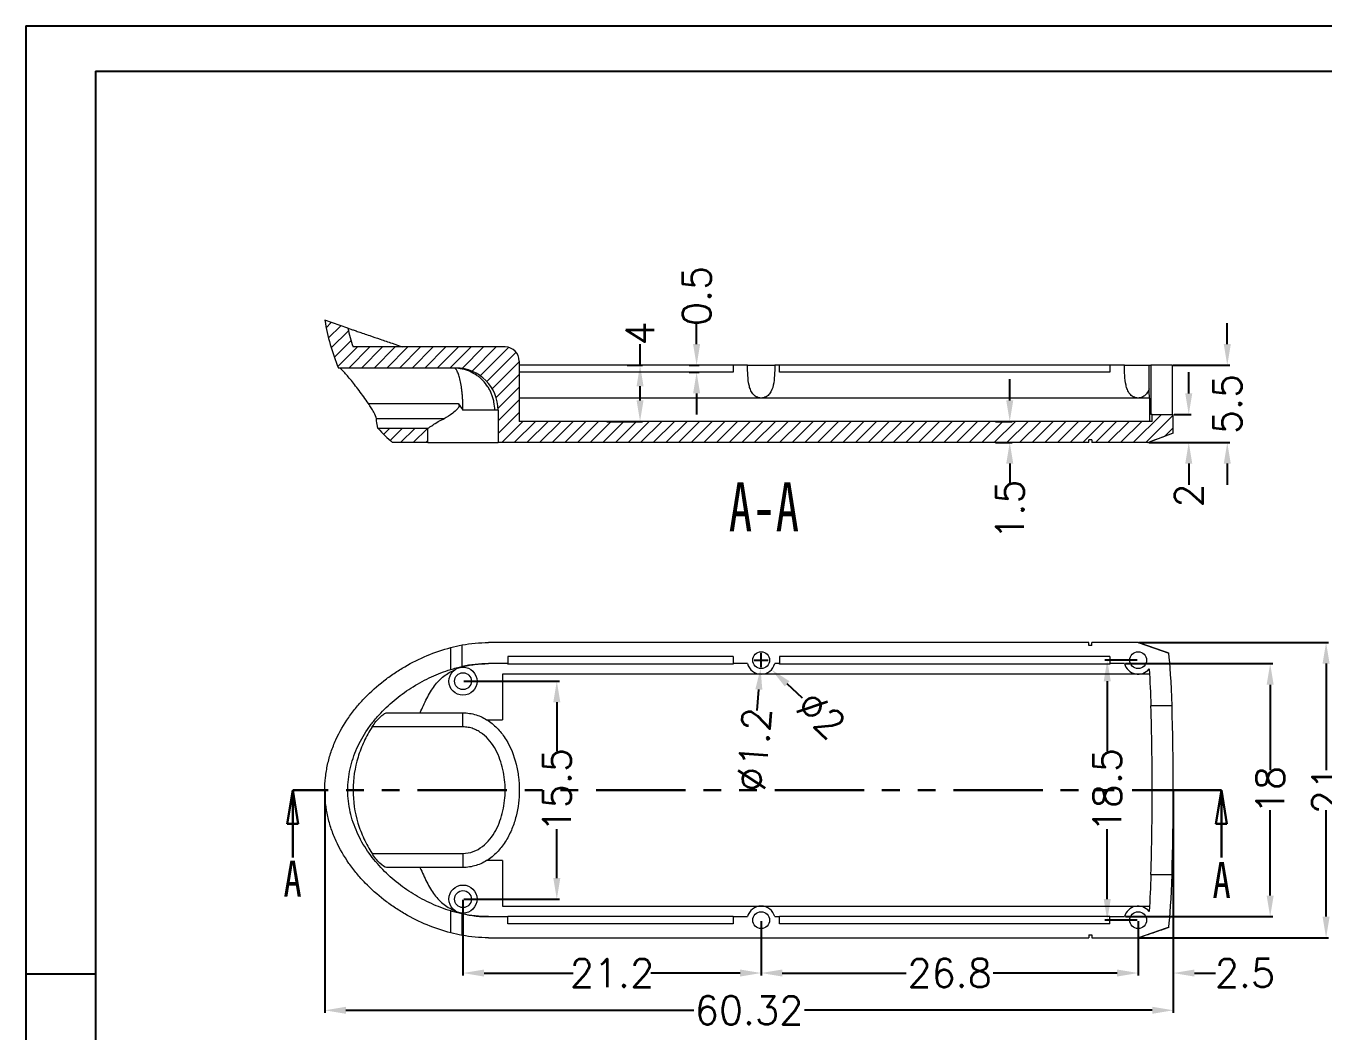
# Model space of a CAD drawing. Header units: inches. Extents: x 3168 to 3805, y 519 to 654.
# Drawn here: x 3167.6 to 3259.9, y 582.5 to 654 of the extents above; entities that cross this region are included whole.
import ezdxf

# ---------------------------------------------------------------- set-up
doc = ezdxf.new("R2010")
doc.units = ezdxf.units.IN
doc.linetypes.add('PHANTOM', pattern=[12.7, 6.35, -1.27, 1.27, -1.27, 1.27, -1.27])
doc.styles.add('SLDTEXTSTYLE0', font='TXT', dxfattribs={"width": 0.75})
doc.styles.add('SLDTEXTSTYLE3', font='TXT', dxfattribs={"width": 0.7})
doc.styles.get("Standard").update_dxf_attribs({"font": 'txt', "bigfont": 'gbcbig.shx'})
doc.dimstyles.new('2', dxfattribs={"dimtxt": 2, "dimasz": 1.5, "dimexe": 0.18, "dimexo": 0.0625, "dimgap": 0.1, "dimtad": 0, "dimzin": 12, "dimdsep": 46, "dimtxsty": 'Standard', "dimcen": 0.5, "dimclrd": 3, "dimclre": 3, "dimadec": 0, "dimazin": 0, "dimtfac": 1, "dimtofl": 0, "dimtmove": 0, "dimatfit": 3, "dimfxl": 1, "dimtolj": 1, "dimtzin": 0, "dimarcsym": 0})
pattern_1 = [(45, (0, -4.298), (-0.4490128, 0.4490128), [])]

# ---------------------------------------------------------------- blocks, each defined once
blk = doc.blocks.new('_CLOSED')
at = {"color": 0, "linetype": 'ByBlock', "lineweight": -2}
for p, q in [((-1, 0.166667), (0, 0)), ((-1, 0.166667), (-1, -0.166667)), ((0, 0), (-1, -0.166667)), ((0, 0), (-1, 0))]:
    blk.add_line(p, q, dxfattribs=at)
blk = doc.blocks.new('*D199')
at = {"color": 3, "lineweight": -2, "transparency": 16777216}
for p, q in [((3188.885, 599.525), (3188.885, 583.753)), ((3249.207, 599.523), (3249.207, 583.753)), ((3190.385, 583.933), (3215.113, 583.933)), ((3247.707, 583.933), (3222.98, 583.933))]:
    blk.add_line(p, q, dxfattribs=at)
at = {"color": 3, "transparency": 16777216}
for points in [[(3190.385, 584.183), (3190.385, 583.683), (3188.885, 583.933)], [(3247.707, 584.183), (3247.707, 583.683), (3249.207, 583.933)]]:
    blk.add_solid(points, dxfattribs=at)
at = {"layer": 'Defpoints', "color": 0, "transparency": 16777216}
for p in [(3188.885, 599.588), (3249.207, 599.586), (3249.207, 583.933)]:
    blk.add_point(p, dxfattribs=at)
at = {"color": 0, "transparency": 16777216, "insert": (3219.046, 583.933), "char_height": 2, "attachment_point": 5}
blk.add_mtext('\\A1;60.32', dxfattribs=at)
blk = doc.blocks.new('*D200')
at = {"color": 3, "lineweight": -2, "transparency": 16777216}
for p, q in [((3246.753, 610.093), (3260.251, 610.093)), ((3260.071, 608.593), (3260.071, 601.026)), ((3260.071, 590.593), (3260.071, 598.16)), ((3246.753, 589.093), (3260.251, 589.093))]:
    blk.add_line(p, q, dxfattribs=at)
at = {"color": 3, "transparency": 16777216}
for points in [[(3259.821, 608.593), (3260.321, 608.593), (3260.071, 610.093)], [(3259.821, 590.593), (3260.321, 590.593), (3260.071, 589.093)]]:
    blk.add_solid(points, dxfattribs=at)
at = {"layer": 'Defpoints', "color": 0, "transparency": 16777216}
for p in [(3246.69, 610.093), (3260.071, 610.093), (3246.69, 589.093)]:
    blk.add_point(p, dxfattribs=at)
at = {"color": 0, "transparency": 16777216, "insert": (3260.071, 599.593), "char_height": 2, "attachment_point": 5, "rotation": 90}
blk.add_mtext('\\A1;21', dxfattribs=at)
blk = doc.blocks.new('*D201')
at = {"color": 3, "lineweight": -2, "transparency": 16777216}
for p, q in [((3246.645, 608.843), (3244.332, 608.843)), ((3244.512, 607.343), (3244.512, 602.36)), ((3244.512, 591.843), (3244.512, 596.826)), ((3246.645, 590.343), (3244.332, 590.343))]:
    blk.add_line(p, q, dxfattribs=at)
at = {"color": 3, "transparency": 16777216}
for points in [[(3244.262, 607.343), (3244.762, 607.343), (3244.512, 608.843)], [(3244.262, 591.843), (3244.762, 591.843), (3244.512, 590.343)]]:
    blk.add_solid(points, dxfattribs=at)
at = {"layer": 'Defpoints', "color": 0, "transparency": 16777216}
for p in [(3244.512, 608.843), (3246.707, 608.843), (3246.707, 590.343)]:
    blk.add_point(p, dxfattribs=at)
at = {"color": 0, "transparency": 16777216, "insert": (3244.512, 599.593), "char_height": 2, "attachment_point": 5, "rotation": 90}
blk.add_mtext('\\A1;18.5', dxfattribs=at)
blk = doc.blocks.new('*D202')
at = {"color": 3, "lineweight": -2, "transparency": 16777216}
for p, q in [((3198.77, 607.343), (3205.559, 607.343)), ((3205.379, 605.843), (3205.379, 602.36)), ((3205.379, 593.343), (3205.379, 596.826)), ((3198.77, 591.843), (3205.559, 591.843))]:
    blk.add_line(p, q, dxfattribs=at)
at = {"color": 3, "transparency": 16777216}
for points in [[(3205.129, 605.843), (3205.629, 605.843), (3205.379, 607.343)], [(3205.129, 593.343), (3205.629, 593.343), (3205.379, 591.843)]]:
    blk.add_solid(points, dxfattribs=at)
at = {"layer": 'Defpoints', "color": 0, "transparency": 16777216}
for p in [(3198.707, 607.343), (3205.379, 607.343), (3198.707, 591.843)]:
    blk.add_point(p, dxfattribs=at)
at = {"color": 0, "transparency": 16777216, "insert": (3205.379, 599.593), "char_height": 2, "attachment_point": 5, "rotation": 90}
blk.add_mtext('\\A1;15.5', dxfattribs=at)
blk = doc.blocks.new('*D203')
at = {"color": 3, "lineweight": -2, "transparency": 16777216}
for p, q in [((3249.207, 599.531), (3249.207, 586.403)), ((3246.707, 590.281), (3246.707, 586.403)), ((3245.207, 586.583), (3243.707, 586.583)), ((3250.707, 586.583), (3252.207, 586.583))]:
    blk.add_line(p, q, dxfattribs=at)
at = {"color": 3, "transparency": 16777216}
for points in [[(3245.207, 586.833), (3245.207, 586.333), (3246.707, 586.583)], [(3250.707, 586.833), (3250.707, 586.333), (3249.207, 586.583)]]:
    blk.add_solid(points, dxfattribs=at)
at = {"layer": 'Defpoints', "color": 0, "transparency": 16777216}
for p in [(3249.207, 599.593), (3246.707, 590.343), (3249.207, 586.583)]:
    blk.add_point(p, dxfattribs=at)
at = {"color": 0, "transparency": 16777216, "insert": (3254.307, 586.583), "char_height": 2, "attachment_point": 5}
blk.add_mtext('\\A1;2.5', dxfattribs=at)
blk = doc.blocks.new('*D204')
at = {"color": 3, "lineweight": -2, "transparency": 16777216}
for p, q in [((3219.907, 590.281), (3219.907, 586.403)), ((3246.707, 590.281), (3246.707, 586.403)), ((3221.407, 586.583), (3230.207, 586.583)), ((3245.207, 586.583), (3236.407, 586.583))]:
    blk.add_line(p, q, dxfattribs=at)
at = {"color": 3, "transparency": 16777216}
for points in [[(3221.407, 586.833), (3221.407, 586.333), (3219.907, 586.583)], [(3245.207, 586.833), (3245.207, 586.333), (3246.707, 586.583)]]:
    blk.add_solid(points, dxfattribs=at)
at = {"layer": 'Defpoints', "color": 0, "transparency": 16777216}
for p in [(3219.907, 590.343), (3246.707, 590.343), (3246.707, 586.583)]:
    blk.add_point(p, dxfattribs=at)
at = {"color": 0, "transparency": 16777216, "insert": (3233.307, 586.583), "char_height": 2, "attachment_point": 5}
blk.add_mtext('\\A1;26.8', dxfattribs=at)
blk = doc.blocks.new('*D205')
at = {"color": 3, "lineweight": -2, "transparency": 16777216}
for p, q in [((3198.707, 591.781), (3198.707, 586.403)), ((3219.907, 590.281), (3219.907, 586.403)), ((3200.207, 586.583), (3206.541, 586.583)), ((3218.407, 586.583), (3212.074, 586.583))]:
    blk.add_line(p, q, dxfattribs=at)
at = {"color": 3, "transparency": 16777216}
for points in [[(3200.207, 586.833), (3200.207, 586.333), (3198.707, 586.583)], [(3218.407, 586.833), (3218.407, 586.333), (3219.907, 586.583)]]:
    blk.add_solid(points, dxfattribs=at)
at = {"layer": 'Defpoints', "color": 0, "transparency": 16777216}
for p in [(3198.707, 591.843), (3219.907, 590.343), (3219.907, 586.583)]:
    blk.add_point(p, dxfattribs=at)
at = {"color": 0, "transparency": 16777216, "insert": (3209.307, 586.583), "char_height": 2, "attachment_point": 5}
blk.add_mtext('\\A1;21.2', dxfattribs=at)
blk = doc.blocks.new('*D206')
at = {"color": 3, "lineweight": -2, "transparency": 16777216}
for p, q in [((3219.407, 608.843), (3220.407, 608.843)), ((3219.907, 608.343), (3219.907, 609.343)), ((3219.623, 605.254), (3219.742, 606.75))]:
    blk.add_line(p, q, dxfattribs=at)
at = {"color": 3, "transparency": 16777216}
blk.add_solid([(3219.492, 606.769), (3219.991, 606.73), (3219.86, 608.245)], dxfattribs=at)
at = {"layer": 'Defpoints', "color": 0, "transparency": 16777216}
for p in [(3219.955, 609.441), (3219.86, 608.245)]:
    blk.add_point(p, dxfattribs=at)
at = {"color": 0, "transparency": 16777216, "insert": (3219.404, 602.496), "char_height": 2, "attachment_point": 5, "rotation": 85.46883}
blk.add_mtext('\\A1;∅1.2', dxfattribs=at)
blk = doc.blocks.new('*D207')
at = {"color": 3, "lineweight": -2, "transparency": 16777216}
for p, q in [((3219.407, 608.843), (3220.407, 608.843)), ((3219.907, 608.343), (3219.907, 609.343)), ((3222.858, 606.143), (3221.752, 607.155))]:
    blk.add_line(p, q, dxfattribs=at)
at = {"color": 3, "transparency": 16777216}
blk.add_solid([(3221.921, 607.34), (3221.583, 606.971), (3220.645, 608.168)], dxfattribs=at)
at = {"layer": 'Defpoints', "color": 0, "transparency": 16777216}
for p in [(3219.17, 609.518), (3220.645, 608.168)]:
    blk.add_point(p, dxfattribs=at)
at = {"color": 0, "transparency": 16777216, "insert": (3224.162, 604.95), "char_height": 2, "attachment_point": 5, "rotation": 317.54028}
blk.add_mtext('\\A1;∅2', dxfattribs=at)
blk = doc.blocks.new('*D212')
at = {"color": 3, "lineweight": -2, "transparency": 16777216}
for p, q in [((3245.802, 608.593), (3256.276, 608.593)), ((3256.096, 607.093), (3256.096, 601.026)), ((3256.096, 592.093), (3256.096, 598.16)), ((3245.802, 590.593), (3256.276, 590.593))]:
    blk.add_line(p, q, dxfattribs=at)
at = {"color": 3, "transparency": 16777216}
for points in [[(3255.846, 607.093), (3256.346, 607.093), (3256.096, 608.593)], [(3255.846, 592.093), (3256.346, 592.093), (3256.096, 590.593)]]:
    blk.add_solid(points, dxfattribs=at)
at = {"layer": 'Defpoints', "color": 0, "transparency": 16777216}
for p in [(3245.739, 608.593), (3256.096, 608.593), (3245.739, 590.593)]:
    blk.add_point(p, dxfattribs=at)
at = {"color": 0, "transparency": 16777216, "insert": (3256.096, 599.593), "char_height": 2, "attachment_point": 5, "rotation": 90}
blk.add_mtext('\\A1;18', dxfattribs=at)
blk = doc.blocks.new('*D213')
at = {"color": 3, "lineweight": -2, "transparency": 16777216}
for p, q in [((3237.58, 627.319), (3237.58, 628.819)), ((3236.565, 625.819), (3237.76, 625.819)), ((3236.565, 624.319), (3237.76, 624.319)), ((3237.58, 622.819), (3237.58, 621.319))]:
    blk.add_line(p, q, dxfattribs=at)
at = {"color": 3, "transparency": 16777216}
for points in [[(3237.33, 627.319), (3237.83, 627.319), (3237.58, 625.819)], [(3237.33, 622.819), (3237.83, 622.819), (3237.58, 624.319)]]:
    blk.add_solid(points, dxfattribs=at)
at = {"layer": 'Defpoints', "color": 0, "transparency": 16777216}
for p in [(3236.503, 625.819), (3236.503, 624.319), (3237.58, 624.319)]:
    blk.add_point(p, dxfattribs=at)
at = {"color": 0, "transparency": 16777216, "insert": (3237.58, 619.552), "char_height": 2, "attachment_point": 5, "rotation": 90}
blk.add_mtext('\\A1;1.5', dxfattribs=at)
blk = doc.blocks.new('*D214')
at = {"color": 3, "lineweight": -2, "transparency": 16777216}
for p, q in [((3211.297, 629.819), (3211.297, 631.319)), ((3210.37, 629.819), (3211.477, 629.819)), ((3211.297, 627.319), (3211.297, 628.319)), ((3208.934, 625.819), (3211.477, 625.819))]:
    blk.add_line(p, q, dxfattribs=at)
at = {"color": 3, "transparency": 16777216}
for points in [[(3211.047, 628.319), (3211.547, 628.319), (3211.297, 629.819)], [(3211.047, 627.319), (3211.547, 627.319), (3211.297, 625.819)]]:
    blk.add_solid(points, dxfattribs=at)
at = {"layer": 'Defpoints', "color": 0, "transparency": 16777216}
for p in [(3210.307, 629.819), (3211.297, 629.819), (3208.872, 625.819)]:
    blk.add_point(p, dxfattribs=at)
at = {"color": 0, "transparency": 16777216, "insert": (3211.297, 632.085), "char_height": 2, "attachment_point": 5, "rotation": 90}
blk.add_mtext('\\A1;4', dxfattribs=at)
blk = doc.blocks.new('*D215')
at = {"color": 3, "lineweight": -2, "transparency": 16777216}
for p, q in [((3215.318, 631.319), (3215.318, 632.819)), ((3214.789, 629.819), (3215.498, 629.819)), ((3214.789, 629.319), (3215.498, 629.319)), ((3215.318, 627.819), (3215.318, 626.319))]:
    blk.add_line(p, q, dxfattribs=at)
at = {"color": 3, "transparency": 16777216}
for points in [[(3215.068, 631.319), (3215.568, 631.319), (3215.318, 629.819)], [(3215.068, 627.819), (3215.568, 627.819), (3215.318, 629.319)]]:
    blk.add_solid(points, dxfattribs=at)
at = {"layer": 'Defpoints', "color": 0, "transparency": 16777216}
for p in [(3214.727, 629.819), (3214.727, 629.319), (3215.318, 629.819)]:
    blk.add_point(p, dxfattribs=at)
at = {"color": 0, "transparency": 16777216, "insert": (3215.318, 634.752), "char_height": 2, "attachment_point": 5, "rotation": 90}
blk.add_mtext('\\A1;0.5', dxfattribs=at)
blk = doc.blocks.new('*D216')
at = {"color": 3, "lineweight": -2, "transparency": 16777216}
for p, q in [((3253.046, 631.319), (3253.046, 632.819)), ((3249.18, 629.819), (3253.226, 629.819)), ((3247.462, 624.319), (3253.226, 624.319)), ((3253.046, 622.819), (3253.046, 621.319))]:
    blk.add_line(p, q, dxfattribs=at)
at = {"color": 3, "transparency": 16777216}
for points in [[(3252.796, 631.319), (3253.296, 631.319), (3253.046, 629.819)], [(3252.796, 622.819), (3253.296, 622.819), (3253.046, 624.319)]]:
    blk.add_solid(points, dxfattribs=at)
at = {"layer": 'Defpoints', "color": 0, "transparency": 16777216}
for p in [(3249.118, 629.819), (3253.046, 629.819), (3247.4, 624.319)]:
    blk.add_point(p, dxfattribs=at)
at = {"color": 0, "transparency": 16777216, "insert": (3253.046, 627.069), "char_height": 2, "attachment_point": 5, "rotation": 90}
blk.add_mtext('\\A1;5.5', dxfattribs=at)
blk = doc.blocks.new('*D217')
at = {"color": 3, "lineweight": -2, "transparency": 16777216}
for p, q in [((3250.307, 627.819), (3250.307, 629.319)), ((3249.27, 626.319), (3250.487, 626.319)), ((3247.461, 624.319), (3250.487, 624.319)), ((3250.307, 622.819), (3250.307, 621.319))]:
    blk.add_line(p, q, dxfattribs=at)
at = {"color": 3, "transparency": 16777216}
for points in [[(3250.057, 627.819), (3250.557, 627.819), (3250.307, 626.319)], [(3250.057, 622.819), (3250.557, 622.819), (3250.307, 624.319)]]:
    blk.add_solid(points, dxfattribs=at)
at = {"layer": 'Defpoints', "color": 0, "transparency": 16777216}
for p in [(3249.207, 626.319), (3247.399, 624.319), (3250.307, 624.319)]:
    blk.add_point(p, dxfattribs=at)
at = {"color": 0, "transparency": 16777216, "insert": (3250.307, 620.552), "char_height": 2, "attachment_point": 5, "rotation": 90}
blk.add_mtext('\\A1;2', dxfattribs=at)

msp = doc.modelspace()

# ---------------------------------------------------------------- hatches: boundary and pattern name
at = {"linetype": 'Continuous', "lineweight": 0}
h = msp.add_hatch(dxfattribs=at)
h.set_pattern_fill('ANSI31', color=4, scale=0.2, style=0)
h.set_pattern_definition(pattern_1)
edge = h.paths.add_edge_path(flags=0)
edge.add_spline(control_points=[(3190.892, 631.119), (3190.744, 631.558), (3190.618, 632.007), (3190.518, 632.46)], knot_values=[0.006123, 0.006123, 0.006123, 0.006123, 0.007517, 0.007517, 0.007517, 0.007517], weights=[1, 1, 1, 1], degree=3, periodic=0)
edge.add_line((3190.518, 632.46), (3188.885, 633.019))
edge.add_spline(control_points=[(3188.885, 633.019), (3189.071, 631.845), (3189.399, 630.703), (3189.859, 629.619)], knot_values=[0, 0, 0, 0, 0.285709, 0.285709, 0.285709, 0.285709], weights=[1, 1, 1, 1], degree=3, periodic=0)
edge.add_line((3189.859, 629.619), (3198.207, 629.619))
edge.add_arc((3198.207, 626.619), 3, 0, 90, ccw=False)
edge.add_line((3201.207, 626.619), (3201.207, 624.319))
edge.add_line((3201.207, 624.319), (3243.207, 624.319))
edge.add_line((3243.207, 624.319), (3243.207, 624.519))
edge.add_line((3243.207, 624.519), (3243.407, 624.519))
edge.add_line((3243.407, 624.519), (3243.407, 624.319))
edge.add_line((3243.407, 624.319), (3247.4, 624.319))
edge.add_spline(control_points=[(3247.4, 624.319), (3247.579, 624.388), (3247.759, 624.457), (3247.939, 624.527), (3248.118, 624.596), (3248.298, 624.665), (3248.478, 624.734), (3248.721, 624.828), (3248.964, 624.922), (3249.207, 625.016)], knot_values=[0, 0, 0, 0, 0.000578, 0.000578, 0.000578, 0.001156, 0.001156, 0.001156, 0.001938, 0.001938, 0.001938, 0.001938], weights=[1, 1, 1, 1, 1, 1, 1, 1, 1, 1], degree=3, periodic=0)
edge.add_line((3249.207, 625.016), (3249.207, 626.319))
edge.add_line((3249.207, 626.319), (3247.707, 626.319))
edge.add_line((3247.707, 626.319), (3247.707, 625.819))
edge.add_line((3247.707, 625.819), (3202.707, 625.819))
edge.add_line((3202.707, 625.819), (3202.707, 630.119))
edge.add_arc((3201.707, 630.119), 1, 0, 90)
edge.add_line((3201.707, 631.119), (3190.892, 631.119))
h = msp.add_hatch(dxfattribs=at)
h.set_pattern_fill('ANSI31', color=4, scale=0.2, style=0)
h.set_pattern_definition(pattern_1)
edge = h.paths.add_edge_path(flags=0)
edge.add_line((3193.707, 624.319), (3196.207, 624.319))
edge.add_line((3196.207, 624.319), (3196.207, 625.319))
edge.add_line((3196.207, 625.319), (3192.666, 625.319))
edge.add_spline(control_points=[(3192.666, 625.319), (3192.995, 624.97), (3193.342, 624.636), (3193.707, 624.319)], knot_values=[0, 0, 0, 0, 0.114728, 0.114728, 0.114728, 0.114728], weights=[1, 1, 1, 1], degree=3, periodic=0)

# ---------------------------------------------------------------- linework, layer by layer
for p, q in [((3167.636, 653.956), (3358.445, 653.956)), ((3167.636, 653.956), (3167.636, 519.041)), ((3172.573, 650.744), (3355.232, 650.744)), ((3172.573, 650.744), (3172.573, 522.253)), ((3172.573, 586.498), (3167.636, 586.498))]:
    msp.add_line(p, q)
at = {"color": 7, "linetype": 'Continuous', "lineweight": 15}
for p, q in [((3190.518, 632.46), (3188.885, 633.019)), ((3201.707, 631.119), (3190.892, 631.119)), ((3202.707, 630.119), (3202.707, 625.819)), ((3198.207, 629.619), (3189.859, 629.619)), ((3217.907, 629.819), (3202.707, 629.819)), ((3217.907, 629.319), (3202.707, 629.319)), ((3217.907, 629.819), (3217.907, 629.319)), ((3218.939, 629.819), (3217.907, 629.819)), ((3218.939, 629.819), (3220.876, 629.819)), ((3221.207, 629.819), (3220.876, 629.819)), ((3221.207, 629.319), (3221.207, 629.819)), ((3244.707, 629.819), (3221.207, 629.819)), ((3244.707, 629.319), (3221.207, 629.319)), ((3244.707, 629.819), (3244.707, 629.319)), ((3245.739, 629.819), (3244.707, 629.819)), ((3245.739, 629.819), (3247.489, 629.819)), ((3247.489, 628.13), (3247.489, 629.819)), ((3247.617, 629.819), (3247.617, 626.319)), ((3249.118, 629.819), (3247.617, 629.819)), ((3249.118, 629.819), (3249.118, 626.319)), ((3219.907, 627.487), (3202.707, 627.487)), ((3246.707, 627.487), (3219.907, 627.487)), ((3247.514, 627.487), (3246.707, 627.487)), ((3247.514, 627.487), (3247.514, 625.819)), ((3191.985, 627.092), (3198.366, 627.092)), ((3201.207, 626.619), (3201.207, 624.319)), ((3247.707, 625.819), (3247.707, 626.319)), ((3247.707, 626.319), (3249.207, 626.319)), ((3249.207, 625.016), (3249.207, 626.319)), ((3197.362, 626.016), (3192.548, 626.016)), ((3196.207, 625.319), (3192.666, 625.319)), ((3196.207, 624.319), (3196.207, 625.319)), ((3247.707, 625.819), (3202.707, 625.819)), ((3243.407, 624.519), (3243.207, 624.519)), ((3243.207, 624.319), (3243.207, 624.519)), ((3243.407, 624.519), (3243.407, 624.319)), ((3247.399, 624.319), (3249.218, 625.02)), ((3196.207, 624.319), (3193.707, 624.319)), ((3196.207, 624.319), (3201.207, 624.319)), ((3243.207, 624.319), (3201.207, 624.319)), ((3247.4, 624.319), (3243.407, 624.319)), ((3197.837, 608.175), (3197.837, 609.738)), ((3198.647, 608.389), (3198.647, 609.92)), ((3243.207, 610.093), (3200.515, 610.093)), ((3243.207, 609.893), (3243.207, 610.093)), ((3243.407, 609.893), (3243.207, 609.893)), ((3246.707, 610.093), (3243.407, 610.093)), ((3243.407, 609.893), (3243.407, 610.093)), ((3246.707, 610.093), (3248.893, 609.343)), ((3246.73, 610.082), (3246.707, 610.093)), ((3217.907, 609.093), (3201.907, 609.093)), ((3201.907, 609.093), (3201.907, 608.593)), ((3217.907, 609.093), (3217.907, 608.593)), ((3244.707, 609.093), (3221.207, 609.093)), ((3221.207, 609.093), (3221.207, 608.593)), ((3244.707, 609.093), (3244.707, 608.593)), ((3248.894, 609.338), (3248.893, 609.343)), ((3201.907, 608.593), (3200.515, 608.593)), ((3219.907, 607.843), (3201.514, 607.843)), ((3201.514, 607.843), (3201.514, 604.593)), ((3201.907, 608.562), (3201.907, 608.593)), ((3217.907, 608.562), (3201.907, 608.562)), ((3217.907, 608.593), (3217.907, 608.562)), ((3218.939, 608.593), (3217.907, 608.593)), ((3246.707, 607.843), (3219.907, 607.843)), ((3221.207, 608.593), (3220.876, 608.593)), ((3221.207, 608.562), (3221.207, 608.593)), ((3244.707, 608.562), (3221.207, 608.562)), ((3244.707, 608.593), (3244.707, 608.562)), ((3245.739, 608.593), (3244.707, 608.593)), ((3247.514, 607.843), (3246.707, 607.843)), ((3193.278, 605.093), (3198.707, 605.093)), ((3198.707, 604.093), (3198.707, 605.093)), ((3249.118, 605.593), (3247.617, 605.593)), ((3198.707, 604.093), (3192.249, 604.093)), ((3200.409, 604.593), (3201.514, 604.593)), ((3192.24, 595.093), (3198.707, 595.093)), ((3198.707, 595.093), (3198.707, 594.093)), ((3198.707, 594.093), (3193.263, 594.093)), ((3201.514, 594.593), (3200.409, 594.593)), ((3201.514, 594.593), (3201.514, 591.343)), ((3247.617, 593.593), (3249.118, 593.593)), ((3201.514, 591.343), (3219.907, 591.343)), ((3219.907, 591.343), (3246.707, 591.343)), ((3246.707, 591.343), (3247.514, 591.343)), ((3197.837, 589.441), (3197.837, 591.001)), ((3198.647, 589.262), (3198.647, 590.791)), ((3200.515, 590.593), (3201.907, 590.593)), ((3201.907, 590.624), (3217.907, 590.624)), ((3201.907, 590.624), (3201.907, 590.593)), ((3201.907, 590.093), (3201.907, 590.593)), ((3217.907, 590.593), (3217.907, 590.624)), ((3217.907, 590.593), (3218.939, 590.593)), ((3217.907, 590.593), (3217.907, 590.093)), ((3220.876, 590.593), (3221.207, 590.593)), ((3221.207, 590.624), (3244.707, 590.624)), ((3221.207, 590.624), (3221.207, 590.593)), ((3221.207, 590.093), (3221.207, 590.593)), ((3244.707, 590.593), (3244.707, 590.624)), ((3244.707, 590.593), (3245.739, 590.593)), ((3244.707, 590.093), (3244.707, 590.593)), ((3217.907, 590.093), (3201.907, 590.093)), ((3244.707, 590.093), (3221.207, 590.093)), ((3243.207, 589.293), (3243.407, 589.293)), ((3243.207, 589.293), (3243.207, 589.093)), ((3243.407, 589.293), (3243.407, 589.093)), ((3246.69, 589.093), (3248.707, 589.779)), ((3248.707, 589.779), (3246.742, 589.099)), ((3248.893, 589.843), (3248.893, 589.843)), ((3200.515, 589.093), (3243.207, 589.093)), ((3243.407, 589.093), (3246.69, 589.093))]:
    msp.add_line(p, q, dxfattribs=at)
at = {"color": 1, "linetype": 'PHANTOM', "lineweight": 30}
msp.add_line((3252.626, 599.593), (3186.599, 599.593), dxfattribs=at)
at = {"color": 7, "linetype": 'Continuous', "lineweight": 30}
for p, q in [((3186.599, 594.793), (3186.599, 599.593)), ((3252.626, 594.793), (3252.626, 599.593))]:
    msp.add_line(p, q, dxfattribs=at)
at = {"color": 7, "linetype": 'Continuous', "lineweight": 15, "flags": 128}
msp.add_lwpolyline([(3247.4, 624.319), (3247.939, 624.527), (3248.478, 624.734), (3249.207, 625.016)], dxfattribs=at)
at = {"color": 7, "linetype": 'Continuous', "lineweight": 15}
for centre, radius in [((3219.907, 608.843), 0.6), ((3246.707, 608.843), 0.6), ((3198.707, 607.343), 1), ((3198.707, 607.343), 0.6), ((3198.707, 591.843), 1), ((3198.707, 591.843), 0.6), ((3219.907, 590.343), 0.6), ((3246.707, 590.343), 0.6)]:
    msp.add_circle(centre, radius, dxfattribs=at)
for centre, radius, start, end in [((3201.707, 630.119), 1, 0, 90), ((3198.207, 626.619), 3, 0, 90), ((3219.907, 608.843), 1, 194.47751, 345.52249), ((3246.707, 608.843), 1, 194.47751, 321.39107), ((3219.907, 590.343), 1, 14.47751, 165.52249), ((3246.707, 590.343), 1, 38.60893, 165.52249)]:
    msp.add_arc(centre, radius, start, end, dxfattribs=at)
for centre, major_axis, ratio, start_param, end_param in [((3248.707, 599.593), (0, 10.5), 0.047619, 5.320635, 5.902934), ((3248.707, 599.593), (0, 10.5), 0.047619, 4.104143, 5.320635), ((3248.707, 599.593), (0, 10.5), 0.047619, 3.521716, 4.104143), ((3262.857, 594.593), (16.183, 5.496), 0.013687, 3.181876, 3.229113)]:
    msp.add_ellipse(centre, major_axis=major_axis, ratio=ratio, start_param=start_param, end_param=end_param, dxfattribs=at)
for points in [[(3188.885, 633.019), (3189.071, 631.845), (3189.399, 630.703), (3189.859, 629.619)], [(3190.518, 632.46), (3190.619, 632.003), (3190.744, 631.556), (3190.892, 631.119)], [(3247.489, 629.819), (3247.551, 629.819), (3247.587, 629.819), (3247.617, 629.819)], [(3247.514, 627.487), (3247.505, 627.688), (3247.496, 627.906), (3247.489, 628.13)], [(3198.366, 627.092), (3198.479, 626.935), (3198.593, 626.777), (3198.707, 626.619)], [(3247.707, 626.319), (3247.707, 626.319), (3247.684, 626.319), (3247.617, 626.319)], [(3192.666, 625.319), (3192.995, 624.97), (3193.342, 624.636), (3193.707, 624.319)], [(3197.837, 609.738), (3198.098, 609.806), (3198.368, 609.868), (3198.647, 609.92)], [(3198.647, 609.92), (3199.262, 610.034), (3199.889, 610.093), (3200.515, 610.093)], [(3200.515, 608.593), (3199.886, 608.593), (3199.255, 608.523), (3198.647, 608.389)], [(3247.489, 608.219), (3247.551, 607.344), (3247.587, 606.469), (3247.617, 605.593)], [(3247.617, 593.593), (3247.684, 595.593), (3247.731, 599.593), (3247.684, 603.593), (3247.617, 605.593)], [(3247.617, 593.593), (3247.587, 592.717), (3247.551, 591.842), (3247.489, 590.967)], [(3200.515, 590.593), (3199.886, 590.593), (3199.263, 590.659), (3198.647, 590.791)], [(3198.647, 589.262), (3198.368, 589.313), (3198.098, 589.374), (3197.837, 589.441)], [(3248.707, 589.779), (3248.769, 589.8), (3248.831, 589.821), (3248.893, 589.843)], [(3200.515, 589.093), (3199.888, 589.093), (3199.262, 589.15), (3198.647, 589.262)]]:
    msp.add_open_spline(points, degree=3, dxfattribs=at)
for points, knots in [([(3190.518, 632.46), (3190.518, 632.46), (3190.521, 632.459), (3190.572, 632.441), (3190.724, 632.389), (3190.958, 632.309), (3191.268, 632.203), (3191.64, 632.075), (3192.146, 631.902), (3192.814, 631.673), (3193.608, 631.402), (3194.177, 631.207), (3194.434, 631.119)], [0, 0, 0, 0, 0.021435, 0.116375, 0.211659, 0.306652, 0.401037, 0.495672, 0.590133, 0.734707, 0.879818, 1, 1, 1, 1]), ([(3191.985, 627.092), (3191.873, 627.252), (3191.761, 627.41), (3191.538, 627.72), (3191.426, 627.874), (3191.099, 628.314), (3190.892, 628.582), (3190.503, 629.057), (3190.329, 629.254), (3190.12, 629.467), (3190.061, 629.523), (3189.967, 629.598), (3189.931, 629.619), (3189.91, 629.619)], [0, 0, 0, 0, 0.125, 0.125, 0.25, 0.25, 0.5, 0.5, 0.75, 0.75, 0.875, 0.875, 1, 1, 1, 1]), ([(3200.966, 626.619), (3200.966, 626.817), (3200.947, 627.013), (3200.89, 627.304), (3200.867, 627.401), (3200.811, 627.588), (3200.779, 627.68), (3200.706, 627.861), (3200.665, 627.949), (3200.574, 628.123), (3200.525, 628.208), (3200.364, 628.454), (3200.243, 628.605), (3200.041, 628.812), (3199.97, 628.878), (3199.821, 629.003), (3199.744, 629.062), (3199.506, 629.225), (3199.338, 629.316), (3199.073, 629.429), (3198.982, 629.462), (3198.798, 629.519), (3198.706, 629.543), (3198.519, 629.58), (3198.425, 629.595), (3198.236, 629.614), (3198.14, 629.619), (3198.044, 629.619)], [0, 0, 0, 0, 0.125, 0.125, 0.1875, 0.1875, 0.25, 0.25, 0.3125, 0.3125, 0.375, 0.375, 0.5, 0.5, 0.5625, 0.5625, 0.625, 0.625, 0.75, 0.75, 0.8125, 0.8125, 0.875, 0.875, 0.9375, 0.9375, 1, 1, 1, 1]), ([(3198.707, 626.619), (3198.707, 626.815), (3198.703, 627.011), (3198.69, 627.3), (3198.685, 627.396), (3198.673, 627.583), (3198.665, 627.676), (3198.649, 627.857), (3198.639, 627.946), (3198.619, 628.119), (3198.608, 628.204), (3198.571, 628.449), (3198.544, 628.601), (3198.498, 628.809), (3198.482, 628.875), (3198.448, 629), (3198.431, 629.058), (3198.376, 629.222), (3198.338, 629.315), (3198.278, 629.428), (3198.257, 629.461), (3198.216, 629.518), (3198.195, 629.542), (3198.152, 629.58), (3198.131, 629.595), (3198.087, 629.614), (3198.066, 629.619), (3198.044, 629.619)], [0, 0, 0, 0, 0.125, 0.125, 0.1875, 0.1875, 0.25, 0.25, 0.3125, 0.3125, 0.375, 0.375, 0.5, 0.5, 0.5625, 0.5625, 0.625, 0.625, 0.75, 0.75, 0.8125, 0.8125, 0.875, 0.875, 0.9375, 0.9375, 1, 1, 1, 1]), ([(3219.907, 627.487), (3219.786, 627.487), (3219.664, 627.52), (3219.46, 627.631), (3219.375, 627.708), (3219.239, 627.882), (3219.186, 627.98), (3219.103, 628.185), (3219.071, 628.292), (3218.997, 628.626), (3218.973, 628.86), (3218.944, 629.332), (3218.939, 629.575), (3218.939, 629.819)], [0, 0, 0, 0, 0.125, 0.125, 0.25, 0.25, 0.375, 0.375, 0.5, 0.5, 0.75, 0.75, 1, 1, 1, 1]), ([(3220.876, 629.819), (3220.876, 629.575), (3220.871, 629.335), (3220.842, 628.862), (3220.818, 628.627), (3220.719, 628.182), (3220.644, 627.969), (3220.44, 627.708), (3220.356, 627.631), (3220.201, 627.547), (3220.146, 627.525), (3220.03, 627.495), (3219.968, 627.487), (3219.907, 627.487)], [0, 0, 0, 0, 0.25, 0.25, 0.5, 0.5, 0.75, 0.75, 0.875, 0.875, 0.9375, 0.9375, 1, 1, 1, 1]), ([(3246.707, 627.487), (3246.586, 627.487), (3246.464, 627.52), (3246.259, 627.631), (3246.175, 627.708), (3246.039, 627.882), (3245.986, 627.98), (3245.902, 628.185), (3245.871, 628.293), (3245.797, 628.627), (3245.773, 628.86), (3245.744, 629.333), (3245.739, 629.577), (3245.739, 629.819)], [0, 0, 0, 0, 0.125, 0.125, 0.25, 0.25, 0.375, 0.375, 0.5, 0.5, 0.75, 0.75, 1, 1, 1, 1]), ([(3247.489, 628.13), (3247.428, 627.965), (3247.343, 627.812), (3247.147, 627.63), (3247.072, 627.579), (3246.899, 627.507), (3246.803, 627.487), (3246.707, 627.487)], [0, 0, 0, 0, 0.5, 0.5, 0.75, 0.75, 1, 1, 1, 1]), ([(3192.548, 626.016), (3192.539, 626.113), (3192.464, 626.29), (3192.308, 626.583), (3192.248, 626.686), (3192.122, 626.89), (3192.055, 626.993), (3191.985, 627.092)], [0, 0, 0, 0, 0.5, 0.5, 0.75, 0.75, 1, 1, 1, 1]), ([(3198.366, 627.092), (3198.388, 627.062), (3198.407, 627.029), (3198.43, 626.959), (3198.431, 626.92), (3198.412, 626.848), (3198.393, 626.816), (3198.351, 626.755), (3198.328, 626.727), (3198.205, 626.594), (3198.095, 626.502), (3197.774, 626.247), (3197.56, 626.103), (3197.362, 626.016)], [0, 0, 0, 0, 0.0625, 0.0625, 0.125, 0.125, 0.1875, 0.1875, 0.25, 0.25, 0.5, 0.5, 1, 1, 1, 1]), ([(3200.966, 626.619), (3200.763, 626.619), (3200.443, 626.619), (3199.644, 626.619), (3199.18, 626.619), (3198.707, 626.619)], [0, 0, 0, 0, 0.5, 0.5, 1, 1, 1, 1]), ([(3201.207, 626.619), (3201.207, 626.619), (3201.188, 626.619), (3201.108, 626.619), (3201.049, 626.619), (3200.966, 626.619)], [0, 0, 0, 0, 0.5, 0.5, 1, 1, 1, 1]), ([(3192.666, 625.319), (3192.666, 625.319), (3192.662, 625.333), (3192.648, 625.392), (3192.637, 625.436), (3192.6, 625.613), (3192.569, 625.787), (3192.548, 626.016)], [0, 0, 0, 0, 0.25, 0.25, 0.5, 0.5, 1, 1, 1, 1]), ([(3196.207, 625.319), (3196.207, 625.319), (3196.297, 625.389), (3196.575, 625.58), (3196.692, 625.658), (3196.982, 625.83), (3197.154, 625.924), (3197.362, 626.016)], [0, 0, 0, 0, 0.5, 0.5, 0.75, 0.75, 1, 1, 1, 1]), ([(3197.837, 589.441), (3197.263, 589.588), (3196.705, 589.777), (3195.617, 590.23), (3195.087, 590.493), (3194.313, 590.943), (3194.059, 591.103), (3193.565, 591.436), (3193.324, 591.611), (3192.62, 592.158), (3192.175, 592.554), (3191.549, 593.2), (3191.347, 593.424), (3190.96, 593.892), (3190.773, 594.136), (3190.249, 594.887), (3189.944, 595.415), (3189.562, 596.253), (3189.446, 596.542), (3189.246, 597.13), (3189.162, 597.427), (3188.959, 598.328), (3188.888, 598.939), (3188.884, 599.876), (3188.901, 600.19), (3188.968, 600.807), (3189.019, 601.112), (3189.151, 601.715), (3189.234, 602.013), (3189.432, 602.602), (3189.546, 602.892), (3189.927, 603.734), (3190.232, 604.265), (3190.758, 605.021), (3190.944, 605.264), (3191.331, 605.731), (3191.532, 605.955), (3192.159, 606.603), (3192.606, 607.001), (3193.317, 607.553), (3193.561, 607.73), (3194.058, 608.065), (3194.311, 608.223), (3195.08, 608.672), (3195.609, 608.937), (3196.699, 609.394), (3197.263, 609.588), (3197.837, 609.738)], [0, 0, 0, 0, 0.0625, 0.0625, 0.125, 0.125, 0.15625, 0.15625, 0.1875, 0.1875, 0.25, 0.25, 0.28125, 0.28125, 0.3125, 0.3125, 0.375, 0.375, 0.40625, 0.40625, 0.4375, 0.4375, 0.5, 0.5, 0.53125, 0.53125, 0.5625, 0.5625, 0.59375, 0.59375, 0.625, 0.625, 0.6875, 0.6875, 0.71875, 0.71875, 0.75, 0.75, 0.8125, 0.8125, 0.84375, 0.84375, 0.875, 0.875, 0.9375, 0.9375, 1, 1, 1, 1]), ([(3248.902, 609.342), (3248.539, 609.467), (3247.812, 609.717), (3247.085, 609.967), (3246.721, 610.092)], [0, 0, 0, 0, 0.499808, 1, 1, 1, 1]), ([(3197.837, 591.001), (3197.604, 591.072), (3197.37, 591.151), (3196.91, 591.325), (3196.684, 591.419), (3196.017, 591.723), (3195.587, 591.953), (3194.755, 592.468), (3194.354, 592.752), (3193.582, 593.377), (3193.211, 593.72), (3192.528, 594.45), (3192.213, 594.839), (3191.643, 595.673), (3191.388, 596.121), (3190.971, 597.049), (3190.805, 597.532), (3190.578, 598.543), (3190.519, 599.058), (3190.517, 599.837), (3190.531, 600.097), (3190.587, 600.609), (3190.629, 600.861), (3190.739, 601.361), (3190.807, 601.608), (3190.97, 602.096), (3191.064, 602.337), (3191.377, 603.037), (3191.627, 603.479), (3192.056, 604.109), (3192.209, 604.313), (3192.525, 604.706), (3192.69, 604.894), (3193.202, 605.44), (3193.566, 605.777), (3194.337, 606.403), (3194.746, 606.693), (3195.586, 607.214), (3196.018, 607.446), (3196.908, 607.855), (3197.367, 608.031), (3197.837, 608.175)], [0, 0, 0, 0, 0.03125, 0.03125, 0.0625, 0.0625, 0.125, 0.125, 0.1875, 0.1875, 0.25, 0.25, 0.3125, 0.3125, 0.375, 0.375, 0.4375, 0.4375, 0.5, 0.5, 0.53125, 0.53125, 0.5625, 0.5625, 0.59375, 0.59375, 0.625, 0.625, 0.6875, 0.6875, 0.71875, 0.71875, 0.75, 0.75, 0.8125, 0.8125, 0.875, 0.875, 0.9375, 0.9375, 1, 1, 1, 1]), ([(3195.653, 605.093), (3195.815, 605.442), (3195.969, 605.786), (3196.303, 606.443), (3196.477, 606.742), (3196.776, 607.14), (3196.882, 607.265), (3197.106, 607.495), (3197.223, 607.6), (3197.467, 607.79), (3197.594, 607.876), (3197.857, 608.032), (3197.995, 608.101), (3198.134, 608.163)], [0, 0, 0, 0, 0.25, 0.25, 0.5, 0.5, 0.625, 0.625, 0.75, 0.75, 0.875, 0.875, 1, 1, 1, 1]), ([(3197.837, 608.175), (3197.966, 608.215), (3198.098, 608.253), (3198.368, 608.325), (3198.507, 608.359), (3198.647, 608.389)], [0, 0, 0, 0, 0.5, 0.5, 1, 1, 1, 1]), ([(3198.61, 608.338), (3198.908, 608.43), (3199.218, 608.493), (3199.696, 608.554), (3199.858, 608.569), (3200.185, 608.588), (3200.351, 608.593), (3200.515, 608.593)], [0, 0, 0, 0, 0.5, 0.5, 0.75, 0.75, 1, 1, 1, 1]), ([(3192.249, 604.093), (3192.335, 604.226), (3192.426, 604.35), (3192.618, 604.583), (3192.715, 604.687), (3192.904, 604.87), (3192.995, 604.947), (3193.159, 605.059), (3193.229, 605.093), (3193.278, 605.093)], [0, 0, 0, 0, 0.25, 0.25, 0.5, 0.5, 0.75, 0.75, 1, 1, 1, 1]), ([(3198.707, 605.093), (3198.866, 605.093), (3199.024, 605.081), (3199.335, 605.032), (3199.491, 604.996), (3199.942, 604.854), (3200.224, 604.717), (3200.753, 604.367), (3200.99, 604.162), (3201.417, 603.701), (3201.607, 603.446), (3202.098, 602.645), (3202.332, 602.05), (3202.558, 601.145), (3202.614, 600.839), (3202.689, 600.22), (3202.707, 599.905), (3202.707, 598.963), (3202.635, 598.345), (3202.406, 597.434), (3202.309, 597.132), (3202.073, 596.553), (3201.934, 596.273), (3201.606, 595.739), (3201.415, 595.483), (3201.096, 595.139), (3200.984, 595.031), (3200.745, 594.826), (3200.618, 594.73), (3200.223, 594.469), (3199.938, 594.331), (3199.335, 594.142), (3199.025, 594.093), (3198.707, 594.093)], [0, 0, 0, 0, 0.03125, 0.03125, 0.0625, 0.0625, 0.125, 0.125, 0.1875, 0.1875, 0.25, 0.25, 0.375, 0.375, 0.4375, 0.4375, 0.5, 0.5, 0.625, 0.625, 0.6875, 0.6875, 0.75, 0.75, 0.8125, 0.8125, 0.84375, 0.84375, 0.875, 0.875, 0.9375, 0.9375, 1, 1, 1, 1]), ([(3192.249, 604.093), (3192.034, 603.761), (3191.842, 603.416), (3191.506, 602.697), (3191.36, 602.32), (3191.012, 601.182), (3190.893, 600.402), (3190.891, 598.799), (3191.01, 598.015), (3191.356, 596.871), (3191.501, 596.495), (3191.835, 595.775), (3192.026, 595.428), (3192.24, 595.093)], [0, 0, 0, 0, 0.125, 0.125, 0.25, 0.25, 0.5, 0.5, 0.75, 0.75, 0.875, 0.875, 1, 1, 1, 1]), ([(3198.707, 595.093), (3198.959, 595.093), (3199.205, 595.139), (3199.676, 595.312), (3199.894, 595.437), (3200.291, 595.742), (3200.466, 595.917), (3200.779, 596.304), (3200.916, 596.514), (3201.152, 596.949), (3201.252, 597.175), (3201.422, 597.641), (3201.492, 597.882), (3201.655, 598.605), (3201.707, 599.095), (3201.707, 599.84), (3201.694, 600.089), (3201.641, 600.58), (3201.601, 600.823), (3201.492, 601.302), (3201.424, 601.539), (3201.254, 602.006), (3201.153, 602.236), (3200.917, 602.671), (3200.781, 602.88), (3200.466, 603.269), (3200.291, 603.445), (3199.994, 603.672), (3199.889, 603.742), (3199.672, 603.864), (3199.559, 603.917), (3199.326, 604.003), (3199.204, 604.037), (3198.958, 604.082), (3198.833, 604.093), (3198.707, 604.093)], [0, 0, 0, 0, 0.0625, 0.0625, 0.125, 0.125, 0.1875, 0.1875, 0.25, 0.25, 0.3125, 0.3125, 0.375, 0.375, 0.5, 0.5, 0.5625, 0.5625, 0.625, 0.625, 0.6875, 0.6875, 0.75, 0.75, 0.8125, 0.8125, 0.875, 0.875, 0.90625, 0.90625, 0.9375, 0.9375, 0.96875, 0.96875, 1, 1, 1, 1]), ([(3193.263, 594.093), (3193.165, 594.093), (3192.985, 594.224), (3192.611, 594.588), (3192.41, 594.827), (3192.24, 595.093)], [0, 0, 0, 0, 0.5, 0.5, 1, 1, 1, 1]), ([(3195.648, 594.093), (3195.813, 593.737), (3195.969, 593.385), (3196.306, 592.715), (3196.482, 592.411), (3196.787, 592.008), (3196.896, 591.881), (3197.126, 591.651), (3197.246, 591.546), (3197.622, 591.262), (3197.897, 591.109), (3198.185, 590.991)], [0, 0, 0, 0, 0.25, 0.25, 0.5, 0.5, 0.625, 0.625, 0.75, 0.75, 1, 1, 1, 1]), ([(3198.647, 590.791), (3198.508, 590.821), (3198.369, 590.855), (3198.099, 590.925), (3197.967, 590.962), (3197.837, 591.001)], [0, 0, 0, 0, 0.5, 0.5, 1, 1, 1, 1]), ([(3198.568, 590.853), (3198.872, 590.759), (3199.188, 590.695), (3199.677, 590.633), (3199.843, 590.618), (3200.177, 590.598), (3200.347, 590.593), (3200.515, 590.593)], [0, 0, 0, 0, 0.5, 0.5, 0.75, 0.75, 1, 1, 1, 1]), ([(3246.947, 589.17), (3247.103, 589.224), (3247.418, 589.332), (3247.901, 589.498), (3248.399, 589.669), (3248.733, 589.784), (3248.904, 589.843)], [0, 0, 0, 0, 0.238497, 0.482434, 0.736514, 1, 1, 1, 1])]:
    msp.add_open_spline(points, degree=3, knots=knots, dxfattribs=at)

# ---------------------------------------------------------------- block references
at = {"color": 7, "linetype": 'Continuous', "lineweight": 30, "xscale": 2.399999999999977, "yscale": 2.399999999999977, "zscale": 0.4, "rotation": 90}
for p in [(3186.599, 599.593), (3252.626, 599.593)]:
    msp.add_blockref('_CLOSED', p, dxfattribs=at)

# ---------------------------------------------------------------- texts
at = {"color": 0, "linetype": 'Continuous', "lineweight": 0, "insert": (3220.103, 621.5), "char_height": 3.5, "attachment_point": 2, "style": 'SLDTEXTSTYLE3'}
msp.add_mtext('A-A', dxfattribs=at)
at = {"color": 7, "linetype": 'Continuous', "char_height": 2.54, "attachment_point": 1, "style": 'SLDTEXTSTYLE0'}
for insert in [(3185.944, 594.567), (3251.997, 594.471)]:
    msp.add_mtext('A', dxfattribs=dict(at, insert=insert))

# ---------------------------------------------------------------- dimensions: what is measured, and where the dimension line sits
dim = msp.add_linear_dim(base=(3215.318, 629.819), p1=(3214.727, 629.319), p2=(3214.727, 629.819), angle=90, text='0<>', dimstyle='2')
dim.commit()
dim.dimension.update_dxf_attribs({"geometry": '*D215', "text_midpoint": (3215.318, 634.752)})
for base, p1, p2, picture, middle in [((3211.297, 629.819), (3208.872, 625.819), (3210.307, 629.819), '*D214', (3211.297, 632.085)), ((3253.046, 629.819), (3247.4, 624.319), (3249.118, 629.819), '*D216', (3253.046, 627.069)), ((3237.58, 624.319), (3236.503, 625.819), (3236.503, 624.319), '*D213', (3237.58, 619.552)), ((3244.512, 608.843), (3246.707, 590.343), (3246.707, 608.843), '*D201', (3244.512, 599.593)), ((3256.096, 608.593), (3245.739, 590.593), (3245.739, 608.593), '*D212', (3256.096, 599.593)), ((3205.379, 607.343), (3198.707, 591.843), (3198.707, 607.343), '*D202', (3205.379, 599.593))]:
    dim = msp.add_linear_dim(base=base, p1=p1, p2=p2, angle=90, dimstyle='2')
    dim.commit()
    dim.dimension.update_dxf_attribs({"geometry": picture, "text_midpoint": middle})
for base, p1, p2, picture, middle in [((3250.307, 624.319), (3249.207, 626.319), (3247.399, 624.319), '*D217', (3250.307, 620.552)), ((3260.071, 610.093), (3246.69, 589.093), (3246.69, 610.093), '*D200', (3260.071, 599.593))]:
    dim = msp.add_linear_dim(base=base, p1=p1, p2=p2, angle=90, dimstyle='2')
    dim.commit()
    dim.dimension.update_dxf_attribs({"geometry": picture, "text_midpoint": middle, "dimtype": 160})
for p1, p2, picture, middle in [((3219.955, 609.441), (3219.86, 608.245), '*D206', (3219.404, 602.496)), ((3219.17, 609.518), (3220.645, 608.168), '*D207', (3224.162, 604.95))]:
    dim = msp.add_diameter_dim_2p(p1=p1, p2=p2, dimstyle='2')
    dim.commit()
    dim.dimension.update_dxf_attribs({"geometry": picture, "text_midpoint": middle})
for base, p1, p2, picture, middle in [((3249.207, 583.933), (3188.885, 599.588), (3249.207, 599.586), '*D199', (3219.046, 583.933)), ((3249.207, 586.583), (3246.707, 590.343), (3249.207, 599.593), '*D203', (3254.307, 586.583)), ((3219.907, 586.583), (3198.707, 591.843), (3219.907, 590.343), '*D205', (3209.307, 586.583)), ((3246.707, 586.583), (3219.907, 590.343), (3246.707, 590.343), '*D204', (3233.307, 586.583))]:
    dim = msp.add_linear_dim(base=base, p1=p1, p2=p2, dimstyle='2')
    dim.commit()
    dim.dimension.update_dxf_attribs({"geometry": picture, "text_midpoint": middle})

doc.saveas('drawing.dxf')
